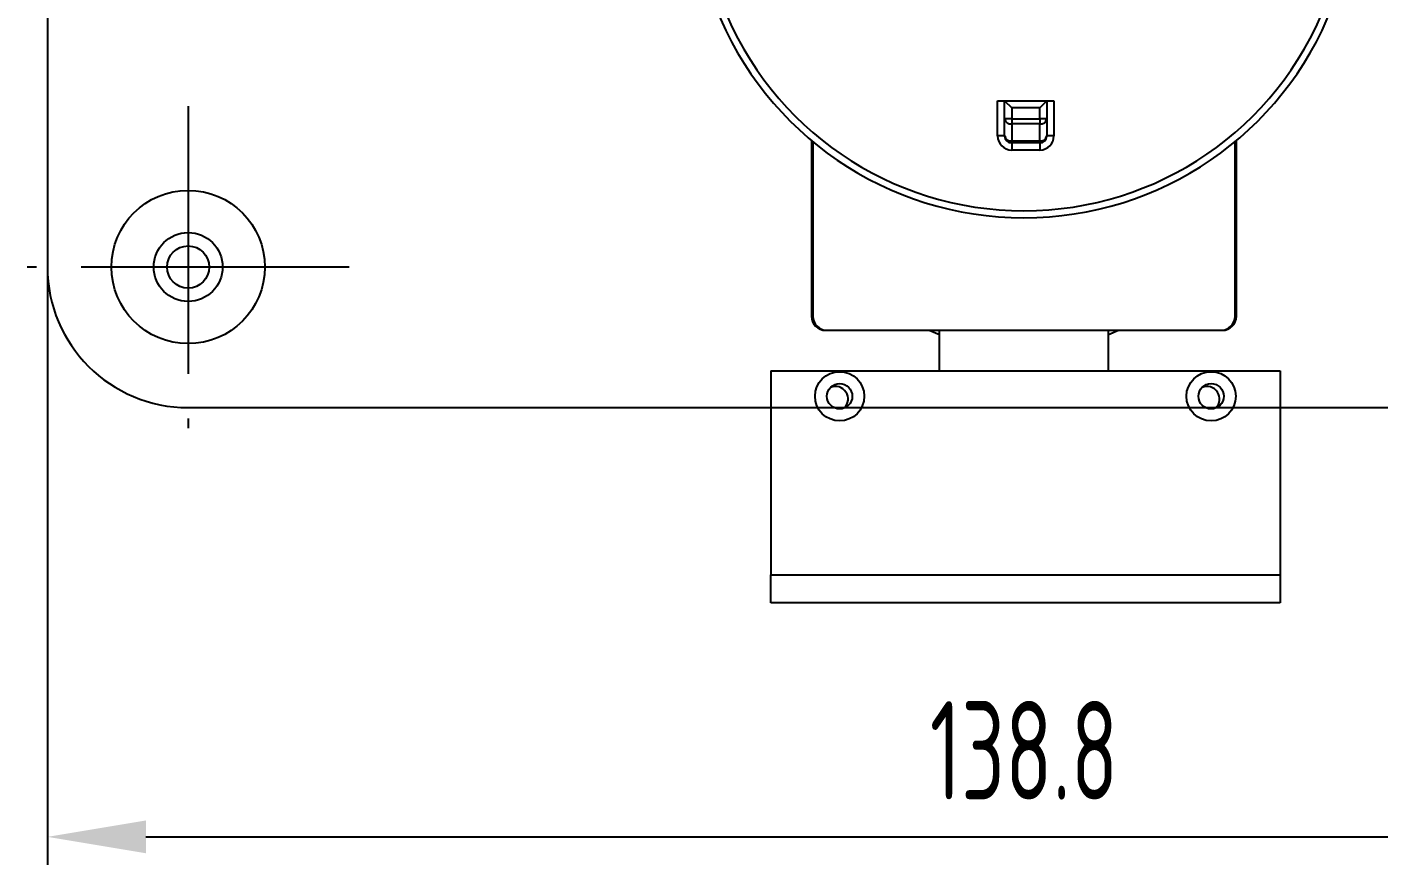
# Model space of a CAD drawing. Header units: millimetres. Extents: x 940 to 1780, y -29 to 565.
# Drawn here: x 1039.6 to 1135.6, y 114.9 to 174.5 of the extents above; entities that cross this region are included whole.
import ezdxf

# ---------------------------------------------------------------- set-up
doc = ezdxf.new("R2010")
doc.units = ezdxf.units.MM
doc.header["$PDSIZE"] = -1
doc.linetypes.add('CENTER2', pattern=[28.575, 19.05, -3.175, 3.175, -3.175])
doc.layers.add('3中心线层', color=1, linetype='CENTER2')
doc.layers.add('7标注层', color=4, linetype='Continuous')
doc.styles.add('PC_TEXTSTYLE', font='ISOCP.SHX', dxfattribs={"width": 0.707, "bigfont": 'GBCBIG.SHX'})
doc.dimstyles.new('GB_LINEAR', dxfattribs={"dimtxt": 3.5, "dimasz": 3.5, "dimexe": 1, "dimexo": 0, "dimgap": 1.5, "dimtad": 1, "dimdsep": 46, "dimtxsty": 'PC_TEXTSTYLE', "dimcen": 0, "dimclrd": 256, "dimclrt": 3, "dimadec": 0, "dimazin": 2, "dimtp": 0.1, "dimtm": 0.1, "dimtfac": 0.71, "dimtdec": 3, "dimtmove": 0, "dimatfit": 3, "dimfxl": 1, "dimtfill": 1, "dimarcsym": 0})

# ---------------------------------------------------------------- blocks, each defined once
blk = doc.blocks.new('*D9')
at = {"layer": '7标注层', "color": 0, "lineweight": -2}
for p, q in [((1041.01, 184.746), (1041.01, 114.853)), ((1179.81, 184.746), (1179.81, 114.853))]:
    blk.add_line(p, q, dxfattribs=at)
at = {"layer": '7标注层', "lineweight": -2}
blk.add_line((1048.01, 116.853), (1172.81, 116.853), dxfattribs=at)
at = {"layer": '7标注层'}
for points in [[(1048.01, 118.02), (1048.01, 115.686), (1041.01, 116.853)], [(1172.81, 115.686), (1172.81, 118.02), (1179.81, 116.853)]]:
    blk.add_solid(points, dxfattribs=at)
at = {"layer": 'Defpoints', "color": 0}
for p in [(1041.01, 184.746), (1179.81, 184.746), (1179.81, 116.853)]:
    blk.add_point(p, dxfattribs=at)
at = {"layer": '7标注层', "color": 3, "insert": (1110.41, 123.003), "char_height": 7, "attachment_point": 5, "style": 'PC_TEXTSTYLE', "bg_fill": 3, "box_fill_scale": 1.1, "bg_fill_color": 257, "bg_fill_transparency": 0}
blk.add_mtext('138.8', dxfattribs=at)
blk = doc.blocks.new('*D10')
at = {"layer": '7标注层', "color": 0, "lineweight": -2}
for p, q in [((1071.71, 216.352), (1212.546, 216.352)), ((1071.71, 147.381), (1212.546, 147.381))]:
    blk.add_line(p, q, dxfattribs=at)
at = {"layer": '7标注层', "lineweight": -2}
blk.add_line((1210.546, 154.381), (1210.546, 209.352), dxfattribs=at)
at = {"layer": '7标注层'}
for points in [[(1211.713, 209.352), (1209.379, 209.352), (1210.546, 216.352)], [(1209.379, 154.381), (1211.713, 154.381), (1210.546, 147.381)]]:
    blk.add_solid(points, dxfattribs=at)
at = {"layer": 'Defpoints', "color": 0}
for p in [(1071.71, 216.352), (1210.546, 216.352), (1071.71, 147.381)]:
    blk.add_point(p, dxfattribs=at)
at = {"layer": '7标注层', "color": 3, "insert": (1204.394, 181.866), "char_height": 7, "attachment_point": 5, "rotation": 90, "style": 'PC_TEXTSTYLE', "bg_fill": 3, "box_fill_scale": 1.1, "bg_fill_color": 257, "bg_fill_transparency": 0}
blk.add_mtext('68.97', dxfattribs=at)

msp = doc.modelspace()

# ---------------------------------------------------------------- linework, layer by layer
at = {"color": 7, "linetype": 'Continuous', "lineweight": 25}
for p, q in [((1041.01, 206.352), (1041.01, 157.381)), ((1108.538, 166.702), (1108.538, 169.202)), ((1108.538, 169.202), (1109.038, 169.202)), ((1109.038, 169.202), (1112.038, 169.202)), ((1109.038, 169.202), (1109.538, 168.702)), ((1109.038, 167.909), (1109.038, 169.202)), ((1112.038, 169.202), (1111.538, 168.702)), ((1112.038, 169.202), (1112.038, 167.909)), ((1112.038, 169.202), (1112.538, 169.202)), ((1112.538, 169.202), (1112.538, 166.702)), ((1111.538, 168.702), (1109.538, 168.702)), ((1109.538, 168.702), (1109.538, 167.909)), ((1111.538, 167.909), (1111.538, 168.702)), ((1109.538, 167.909), (1109.038, 167.909)), ((1109.038, 166.702), (1109.038, 167.909)), ((1109.538, 167.909), (1111.538, 167.909)), ((1109.538, 167.909), (1109.538, 167.555)), ((1111.538, 167.555), (1109.538, 167.555)), ((1109.538, 167.555), (1109.538, 166.348)), ((1112.038, 167.909), (1111.538, 167.909)), ((1111.538, 167.909), (1111.538, 167.555)), ((1111.538, 166.348), (1111.538, 167.555)), ((1112.038, 167.909), (1112.038, 166.702)), ((1095.31, 166.374), (1095.31, 153.881)), ((1095.41, 166.29), (1095.41, 153.881)), ((1109.038, 166.702), (1108.538, 166.702)), ((1109.538, 166.348), (1111.538, 166.348)), ((1109.538, 166.348), (1109.538, 166.202)), ((1111.538, 166.348), (1111.538, 166.202)), ((1112.538, 166.702), (1112.038, 166.702)), ((1125.41, 153.881), (1125.41, 166.29)), ((1125.51, 153.881), (1125.51, 166.374)), ((1111.538, 166.202), (1109.538, 166.202)), ((1109.538, 166.202), (1109.538, 165.702)), ((1111.538, 165.702), (1109.538, 165.702)), ((1111.538, 166.202), (1111.538, 165.702)), ((1096.41, 152.881), (1104.41, 152.881)), ((1103.679, 152.881), (1104.41, 152.588)), ((1104.41, 152.881), (1116.41, 152.881)), ((1104.41, 149.988), (1104.41, 152.881)), ((1116.41, 152.881), (1124.41, 152.881)), ((1116.41, 149.988), (1116.41, 152.881)), ((1116.41, 152.588), (1117.14, 152.881)), ((1092.41, 149.988), (1092.41, 135.488)), ((1092.41, 149.988), (1104.41, 149.988)), ((1104.41, 149.988), (1116.41, 149.988)), ((1116.41, 149.988), (1128.61, 149.988)), ((1128.61, 149.988), (1128.61, 135.488)), ((1051.01, 147.381), (1092.41, 147.381)), ((1128.61, 147.381), (1169.81, 147.381)), ((1092.41, 135.488), (1128.61, 135.488)), ((1092.41, 133.488), (1092.41, 135.488)), ((1128.61, 135.488), (1128.61, 133.488)), ((1128.61, 133.488), (1092.41, 133.488))]:
    msp.add_line(p, q, dxfattribs=at)
for centre, radius in [((1051.01, 157.381), 5.45), ((1051.01, 157.381), 2.45), ((1051.01, 157.381), 1.5), ((1097.31, 148.188), 1.75), ((1123.71, 148.188), 1.75), ((1097.31, 148.188), 0.9), ((1123.71, 148.188), 0.9)]:
    msp.add_circle(centre, radius, dxfattribs=at)
for centre, radius, start, end in [((1110.41, 184.381), 23.5, 201.25391, 338.74609), ((1110.41, 184.381), 23, 201.25391, 338.74609), ((1109.476, 167.997), 0.446, 191.42175, 278.04947), ((1111.601, 167.997), 0.446, 261.95053, 348.57825), ((1109.538, 166.702), 1, 180, 270), ((1109.476, 166.79), 0.446, 191.42175, 278.04947), ((1109.538, 166.702), 0.5, 180, 270), ((1111.601, 166.79), 0.446, 261.95053, 348.57825), ((1111.538, 166.702), 0.5, 270, 0), ((1111.538, 166.702), 1, 270, 0), ((1051.01, 157.381), 10, 180, 270), ((1096.31, 153.881), 1, 180, 270), ((1096.41, 153.881), 1, 180, 270), ((1124.41, 153.881), 1, 270, 0), ((1124.51, 153.881), 1, 270, 0), ((1097.01, 147.988), 0.9, 315.24506, 112.13507), ((1123.41, 147.988), 0.9, 315.24506, 112.13507)]:
    msp.add_arc(centre, radius, start, end, dxfattribs=at)

# ---------------------------------------------------------------- next in the draw order: dimensions: what is measured, and where the dimension line sits
at = {"layer": '7标注层'}
dim = msp.add_linear_dim(base=(1179.81, 116.853), p1=(1041.01, 184.746), p2=(1179.81, 184.746), dimstyle='GB_LINEAR', override={"dimscale": 2, "dimgap": 1.5, "dimtad": 1, "dimjust": 0, "dimdec": 2, "dimlfac": 1, "dimse1": 0, "dimse2": 0, "dimsd1": 0, "dimsd2": 0, "dimclrd": 256, "dimclre": 0, "dimtofl": 1, "dimtvp": 0.1}, dxfattribs=at)
dim.commit()
dim.dimension.update_dxf_attribs({"geometry": '*D9', "text_midpoint": (1110.41, 123.003)})

# ---------------------------------------------------------------- next in the draw order: linework, layer by layer
at = {"layer": '3中心线层'}
for p, q in [((1051.01, 168.831), (1051.01, 145.931)), ((1062.46, 157.381), (1039.56, 157.381))]:
    msp.add_line(p, q, dxfattribs=at)

# ---------------------------------------------------------------- next in the draw order: dimensions: what is measured, and where the dimension line sits
at = {"layer": '7标注层'}
dim = msp.add_linear_dim(base=(1210.546, 216.352), p1=(1071.71, 147.381), p2=(1071.71, 216.352), angle=90, dimstyle='GB_LINEAR', override={"dimscale": 2, "dimgap": 1.5, "dimtad": 1, "dimjust": 0, "dimdec": 2, "dimlfac": 1, "dimse1": 0, "dimse2": 0, "dimsd1": 0, "dimsd2": 0, "dimclrd": 256, "dimclre": 0, "dimtofl": 1, "dimtvp": 0.1}, dxfattribs=at)
dim.commit()
dim.dimension.update_dxf_attribs({"geometry": '*D10', "text_midpoint": (1204.394, 181.866)})

doc.saveas('drawing.dxf')
